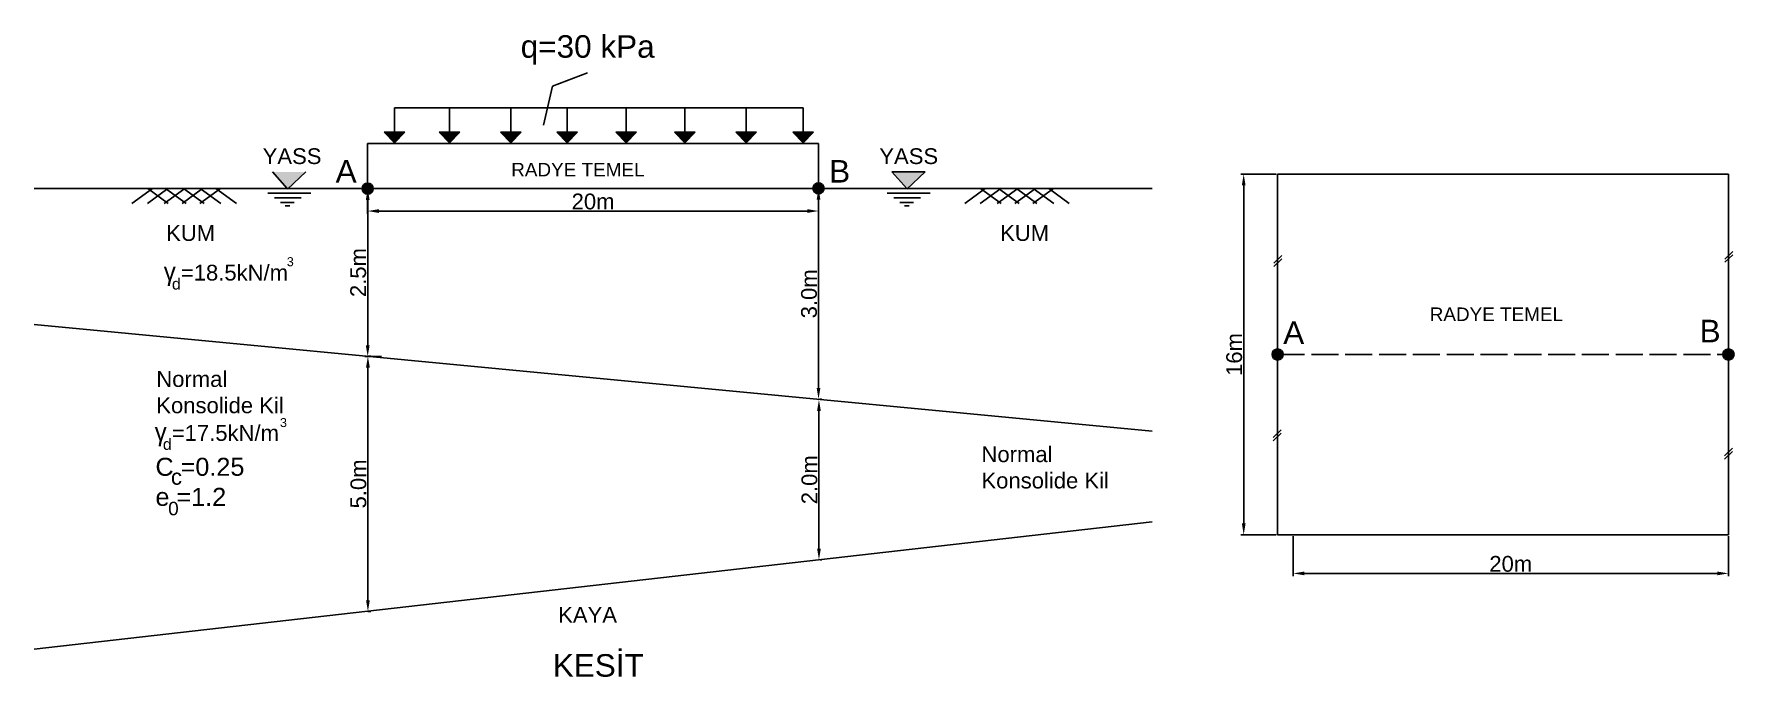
# Model space of a CAD drawing. Header units: millimetres. Extents: x 1829 to 2584, y 1086 to 1371.
import ezdxf

# ---------------------------------------------------------------- set-up
doc = ezdxf.new("R2010")
doc.units = ezdxf.units.MM
doc.linetypes.add('ACAD_ISO02W100', pattern=[15, 12, -3])
doc.styles.get("Standard").update_dxf_attribs({"font": 'arial.ttf'})
doc.dimstyles.new('ISO-25', dxfattribs={"dimtxt": 2.5, "dimasz": 2.5, "dimexe": 1.25, "dimexo": 0.625, "dimtad": 1, "dimtxsty": 'Standard', "dimcen": 2.5, "dimadec": 0, "dimazin": 0, "dimtfac": 1, "dimtmove": 0, "dimatfit": 3, "dimfxl": 1, "dimarcsym": 0})

# ---------------------------------------------------------------- blocks, each defined once
blk = doc.blocks.new('*D1')
at = {"color": 0, "lineweight": -2}
for p, q in [((1983.65, 1302.5), (1976.22, 1302.5)), ((1977.47, 1297.5), (1977.47, 1232.96)), ((1983.65, 1227.96), (1976.22, 1227.96))]:
    blk.add_line(p, q, dxfattribs=at)
at = {"color": 0}
for points in [[(1976.64, 1297.5), (1978.31, 1297.5), (1977.47, 1302.5)], [(1976.64, 1232.96), (1978.31, 1232.96), (1977.47, 1227.96)]]:
    blk.add_solid(points, dxfattribs=at)
at = {"layer": 'Defpoints', "color": 0}
for p in [(1984.27, 1302.5), (1977.47, 1227.96), (1984.27, 1227.96)]:
    blk.add_point(p, dxfattribs=at)
at = {"color": 0, "insert": (1973.28, 1265.23), "char_height": 7, "attachment_point": 5, "rotation": 90}
blk.add_mtext('2.5m', dxfattribs=at)
blk = doc.blocks.new('*D2')
at = {"color": 0, "lineweight": -2}
for p, q in [((1977.56, 1223.06), (1977.56, 1119.78)), ((1977.6, 1228.06), (1978.81, 1228.06)), ((1977.6, 1114.78), (1978.81, 1114.78))]:
    blk.add_line(p, q, dxfattribs=at)
at = {"color": 0}
for points in [[(1976.73, 1223.06), (1978.4, 1223.06), (1977.56, 1228.06)], [(1976.73, 1119.78), (1978.4, 1119.78), (1977.56, 1114.78)]]:
    blk.add_solid(points, dxfattribs=at)
at = {"layer": 'Defpoints', "color": 0}
for p in [(1976.98, 1228.06), (1976.98, 1114.78), (1977.56, 1114.78)]:
    blk.add_point(p, dxfattribs=at)
at = {"color": 0, "insert": (1973.36, 1171.42), "char_height": 7, "attachment_point": 5, "rotation": 90}
blk.add_mtext('5.0m', dxfattribs=at)
blk = doc.blocks.new('*D3')
at = {"color": 0, "lineweight": -2}
for p, q in [((2177.45, 1297.58), (2177.45, 1214)), ((2178.06, 1302.58), (2178.7, 1302.58)), ((2178.06, 1209), (2178.7, 1209))]:
    blk.add_line(p, q, dxfattribs=at)
at = {"color": 0}
for points in [[(2176.61, 1297.58), (2178.28, 1297.58), (2177.45, 1302.58)], [(2176.61, 1214), (2178.28, 1214), (2177.45, 1209)]]:
    blk.add_solid(points, dxfattribs=at)
at = {"layer": 'Defpoints', "color": 0}
for p in [(2177.44, 1302.58), (2177.44, 1209), (2177.45, 1209)]:
    blk.add_point(p, dxfattribs=at)
at = {"color": 0, "insert": (2173.25, 1255.79), "char_height": 7, "attachment_point": 5, "rotation": 90}
blk.add_mtext('3.0m', dxfattribs=at)
blk = doc.blocks.new('*D4')
at = {"color": 0, "lineweight": -2}
for p, q in [((2178.17, 1208.85), (2178.89, 1208.85)), ((2177.64, 1203.85), (2177.64, 1142.7)), ((2178.17, 1137.7), (2178.89, 1137.7))]:
    blk.add_line(p, q, dxfattribs=at)
at = {"color": 0}
for points in [[(2176.81, 1203.85), (2178.47, 1203.85), (2177.64, 1208.85)], [(2176.81, 1142.7), (2178.47, 1142.7), (2177.64, 1137.7)]]:
    blk.add_solid(points, dxfattribs=at)
at = {"layer": 'Defpoints', "color": 0}
for p in [(2177.54, 1208.85), (2177.54, 1137.7), (2177.64, 1137.7)]:
    blk.add_point(p, dxfattribs=at)
at = {"color": 0, "insert": (2173.44, 1173.27), "char_height": 7, "attachment_point": 5, "rotation": 90}
blk.add_mtext('2.0m', dxfattribs=at)
blk = doc.blocks.new('*D5')
at = {"color": 0, "lineweight": -2}
for p, q in [((1977.44, 1301.96), (1977.44, 1291.28)), ((2177.44, 1301.96), (2177.44, 1291.28)), ((1982.44, 1292.53), (2172.44, 1292.53))]:
    blk.add_line(p, q, dxfattribs=at)
at = {"color": 0}
for points in [[(1982.44, 1293.37), (1982.44, 1291.7), (1977.44, 1292.53)], [(2172.44, 1293.37), (2172.44, 1291.7), (2177.44, 1292.53)]]:
    blk.add_solid(points, dxfattribs=at)
at = {"layer": 'Defpoints', "color": 0}
for p in [(1977.44, 1302.58), (2177.44, 1302.58), (2177.44, 1292.53)]:
    blk.add_point(p, dxfattribs=at)
at = {"color": 0, "insert": (2077.44, 1296.73), "char_height": 7, "attachment_point": 5}
blk.add_mtext('20m', dxfattribs=at)
blk = doc.blocks.new('*D6')
at = {"color": 0, "lineweight": -2}
for p, q in [((2380.46, 1308.88), (2364.8, 1308.88)), ((2366.05, 1303.88), (2366.05, 1153.88)), ((2380.46, 1148.88), (2364.8, 1148.88))]:
    blk.add_line(p, q, dxfattribs=at)
at = {"color": 0}
for points in [[(2365.22, 1303.88), (2366.88, 1303.88), (2366.05, 1308.88)], [(2365.22, 1153.88), (2366.88, 1153.88), (2366.05, 1148.88)]]:
    blk.add_solid(points, dxfattribs=at)
at = {"layer": 'Defpoints', "color": 0}
for p in [(2381.09, 1308.88), (2366.05, 1148.88), (2381.09, 1148.88)]:
    blk.add_point(p, dxfattribs=at)
at = {"color": 0, "insert": (2361.85, 1228.88), "char_height": 7, "attachment_point": 5, "rotation": 90}
blk.add_mtext('16m', dxfattribs=at)
blk = doc.blocks.new('*D7')
at = {"color": 0, "lineweight": -2}
for p, q in [((2387.93, 1148.25), (2387.93, 1130.47)), ((2581.09, 1148.25), (2581.09, 1130.47)), ((2392.93, 1131.72), (2576.09, 1131.72))]:
    blk.add_line(p, q, dxfattribs=at)
at = {"color": 0}
for points in [[(2392.93, 1132.55), (2392.93, 1130.89), (2387.93, 1131.72)], [(2576.09, 1132.55), (2576.09, 1130.89), (2581.09, 1131.72)]]:
    blk.add_solid(points, dxfattribs=at)
at = {"layer": 'Defpoints', "color": 0}
for p in [(2387.93, 1148.88), (2581.09, 1148.88), (2581.09, 1131.72)]:
    blk.add_point(p, dxfattribs=at)
at = {"color": 0, "insert": (2484.51, 1135.92), "char_height": 7, "attachment_point": 5}
blk.add_mtext('20m', dxfattribs=at)

msp = doc.modelspace()

# ---------------------------------------------------------------- hatches: boundary and pattern name
h = msp.add_hatch(color=256)
h.paths.add_polyline_path([(1993.968, 1327.609), (1989.332, 1327.609), (1989.332, 1322.808)])
h.paths.add_polyline_path([(1989.332, 1327.609), (1984.796, 1327.609), (1989.332, 1322.808)])
h = msp.add_hatch(color=256)
h.paths.add_polyline_path([(2018.369, 1327.609), (2013.733, 1327.609), (2013.733, 1322.808)])
h.paths.add_polyline_path([(2013.733, 1327.609), (2009.197, 1327.609), (2013.733, 1322.808)])
h = msp.add_hatch(color=256)
h.paths.add_polyline_path([(2045.572, 1327.609), (2040.935, 1327.609), (2040.935, 1322.808)])
h.paths.add_polyline_path([(2040.935, 1327.609), (2036.4, 1327.609), (2040.935, 1322.808)])
h = msp.add_hatch(color=256)
h.paths.add_polyline_path([(2070.574, 1327.609), (2065.938, 1327.609), (2065.938, 1322.808)])
h.paths.add_polyline_path([(2065.938, 1327.609), (2061.402, 1327.609), (2065.938, 1322.808)])
h = msp.add_hatch(color=256)
h.paths.add_polyline_path([(2096.746, 1327.609), (2092.11, 1327.609), (2092.11, 1322.808)])
h.paths.add_polyline_path([(2092.11, 1327.609), (2087.574, 1327.609), (2092.11, 1322.808)])
h = msp.add_hatch(color=256)
h.paths.add_polyline_path([(2122.712, 1327.609), (2118.075, 1327.609), (2118.075, 1322.808)])
h.paths.add_polyline_path([(2118.075, 1327.609), (2113.54, 1327.609), (2118.075, 1322.808)])
h = msp.add_hatch(color=256)
h.paths.add_polyline_path([(2149.914, 1327.609), (2145.278, 1327.609), (2145.278, 1322.808)])
h.paths.add_polyline_path([(2145.278, 1327.609), (2140.742, 1327.609), (2145.278, 1322.808)])
h = msp.add_hatch(color=256)
h.paths.add_polyline_path([(2175.262, 1327.609), (2170.625, 1327.609), (2170.625, 1322.808)])
h.paths.add_polyline_path([(2170.625, 1327.609), (2166.09, 1327.609), (2170.625, 1322.808)])
for points in [[(1949.977, 1309.908), (1935.193, 1309.908), (1941.761, 1302.582), (1942.216, 1302.582)], [(2224.72, 1309.908), (2209.936, 1309.908), (2216.505, 1302.582), (2216.96, 1302.582)]]:
    msp.add_hatch(color=256).paths.add_polyline_path(points)
h = msp.add_hatch(color=256)
h.paths.add_polyline_path([(1977.435, 1304.961), (1977.435, 1302.582), (1979.935, 1302.582, 0.4090058)])
h.paths.add_polyline_path([(1979.937, 1302.499, 0.0084247), (1979.935, 1302.582), (1977.435, 1302.582), (1975.013, 1302.582, 0.0084247), (1975.012, 1302.499, 1)])
h.paths.add_polyline_path([(1977.435, 1304.961, 0.3997644), (1975.013, 1302.582), (1977.435, 1302.582)])
h = msp.add_hatch(color=256)
h.paths.add_polyline_path([(2177.435, 1305.045), (2177.435, 1302.582), (2179.898, 1302.582, 0.4142136)])
h.paths.add_polyline_path([(2179.898, 1302.582), (2177.435, 1302.582), (2174.972, 1302.582, 1)])
h.paths.add_polyline_path([(2177.435, 1305.045, 0.4142136), (2174.972, 1302.582), (2177.435, 1302.582)])
h = msp.add_hatch(color=256)
h.paths.add_polyline_path([(2381.075, 1231.339), (2381.075, 1228.876), (2383.537, 1228.876, 0.4142136)])
h.paths.add_polyline_path([(2383.537, 1228.876), (2381.075, 1228.876), (2378.612, 1228.876, 1)])
h.paths.add_polyline_path([(2381.075, 1231.339, 0.4142136), (2378.612, 1228.876), (2381.075, 1228.876)])
h = msp.add_hatch(color=256)
h.paths.add_polyline_path([(2581.075, 1231.339), (2581.075, 1228.876), (2583.537, 1228.876, 0.4142136)])
h.paths.add_polyline_path([(2583.537, 1228.876), (2581.075, 1228.876), (2578.612, 1228.876, 1)])
h.paths.add_polyline_path([(2581.075, 1231.339, 0.4142136), (2578.612, 1228.876), (2581.075, 1228.876)])

# ---------------------------------------------------------------- linework, layer by layer
for p, q in [((2059.415, 1347.923), (2075.013, 1353.915)), ((2055.378, 1330.585), (2059.415, 1347.923)), ((1989.332, 1322.808), (1989.332, 1338.363)), ((1989.332, 1338.363), (2170.625, 1338.363)), ((2013.733, 1322.808), (2013.733, 1338.363)), ((2040.935, 1322.808), (2040.935, 1338.363)), ((2065.938, 1322.808), (2065.938, 1338.363)), ((2092.11, 1322.808), (2092.11, 1338.363)), ((2118.075, 1322.808), (2118.075, 1338.363)), ((2145.278, 1322.808), (2145.278, 1338.363)), ((2170.625, 1322.808), (2170.625, 1338.363)), ((1993.968, 1327.609), (1984.796, 1327.609)), ((1984.796, 1327.609), (1989.332, 1322.808)), ((1989.332, 1322.808), (1993.968, 1327.609)), ((2018.369, 1327.609), (2009.197, 1327.609)), ((2009.197, 1327.609), (2013.733, 1322.808)), ((2013.733, 1322.808), (2018.369, 1327.609)), ((2045.572, 1327.609), (2036.4, 1327.609)), ((2036.4, 1327.609), (2040.935, 1322.808)), ((2040.935, 1322.808), (2045.572, 1327.609)), ((2070.574, 1327.609), (2061.402, 1327.609)), ((2061.402, 1327.609), (2065.938, 1322.808)), ((2065.938, 1322.808), (2070.574, 1327.609)), ((2096.746, 1327.609), (2087.574, 1327.609)), ((2087.574, 1327.609), (2092.11, 1322.808)), ((2092.11, 1322.808), (2096.746, 1327.609)), ((2122.712, 1327.609), (2113.54, 1327.609)), ((2113.54, 1327.609), (2118.075, 1322.808)), ((2118.075, 1322.808), (2122.712, 1327.609)), ((2149.914, 1327.609), (2140.742, 1327.609)), ((2140.742, 1327.609), (2145.278, 1322.808)), ((2145.278, 1322.808), (2149.914, 1327.609)), ((2175.262, 1327.609), (2166.09, 1327.609)), ((2166.09, 1327.609), (2170.625, 1322.808)), ((2170.625, 1322.808), (2175.262, 1327.609)), ((1977.435, 1322.582), (2177.435, 1322.582)), ((1977.435, 1302.582), (1977.435, 1322.582)), ((2177.435, 1322.582), (2177.435, 1302.582)), ((1941.812, 1302.525), (1935.193, 1309.908)), ((1949.977, 1309.908), (1941.923, 1302.305)), ((2216.556, 1302.525), (2209.936, 1309.908)), ((2209.936, 1309.908), (2224.72, 1309.908)), ((2224.72, 1309.908), (2216.666, 1302.305)), ((2381.086, 1308.876), (2381.086, 1148.876)), ((2581.086, 1308.876), (2381.086, 1308.876)), ((2581.086, 1148.876), (2581.086, 1308.876)), ((1977.435, 1302.582), (1829.443, 1302.582)), ((1881.951, 1302.582), (1872.828, 1295.884)), ((1881.951, 1302.582), (1872.828, 1295.884)), ((1888.841, 1302.582), (1879.718, 1295.884)), ((1879.875, 1302.582), (1888.998, 1295.884)), ((1896.309, 1302.582), (1887.186, 1295.884)), ((1887.804, 1302.582), (1896.926, 1295.884)), ((1904.238, 1302.582), (1895.115, 1295.884)), ((1895.733, 1302.582), (1904.855, 1295.884)), ((1912.167, 1302.582), (1903.044, 1295.884)), ((1903.201, 1302.582), (1912.323, 1295.884)), ((1910.09, 1302.582), (1919.213, 1295.884)), ((1910.09, 1302.582), (1919.213, 1295.884)), ((1952.294, 1300.431), (1933.207, 1300.431)), ((1936.075, 1298.448), (1947.991, 1298.448)), ((1937.73, 1300.431), (1952.294, 1300.431)), ((2177.435, 1302.582), (1977.435, 1302.582)), ((2325.427, 1302.582), (2177.435, 1302.582)), ((2227.037, 1300.431), (2207.95, 1300.431)), ((2210.819, 1298.448), (2222.734, 1298.448)), ((2212.474, 1300.431), (2227.037, 1300.431)), ((2251.431, 1302.582), (2242.308, 1295.884)), ((2251.431, 1302.582), (2242.308, 1295.884)), ((2258.321, 1302.582), (2249.198, 1295.884)), ((2249.355, 1302.582), (2258.478, 1295.884)), ((2265.789, 1302.582), (2256.666, 1295.884)), ((2257.284, 1302.582), (2266.407, 1295.884)), ((2273.718, 1302.582), (2264.595, 1295.884)), ((2265.213, 1302.582), (2274.336, 1295.884)), ((2281.647, 1302.582), (2272.524, 1295.884)), ((2272.681, 1302.582), (2281.803, 1295.884)), ((2279.57, 1302.582), (2288.693, 1295.884)), ((2279.57, 1302.582), (2288.693, 1295.884)), ((1938.834, 1296.354), (1944.902, 1296.354)), ((1940.819, 1294.811), (1942.916, 1294.811)), ((2213.577, 1296.354), (2219.645, 1296.354)), ((2215.563, 1294.811), (2217.659, 1294.811)), ((2579.505, 1271.243), (2583.025, 1274.606)), ((2379.425, 1269.415), (2382.945, 1272.777)), ((2379.428, 1267.944), (2382.948, 1271.306)), ((2579.508, 1269.773), (2583.028, 1273.135)), ((1829.443, 1242.158), (2325.427, 1194.847)), ((2379.142, 1192.058), (2382.662, 1195.421)), ((2379.145, 1190.588), (2382.665, 1193.95)), ((2579.303, 1183.908), (2582.823, 1187.271)), ((2579.306, 1182.438), (2582.826, 1185.8)), ((2325.427, 1154.653), (1829.443, 1098.175)), ((2381.086, 1148.876), (2581.086, 1148.876))]:
    msp.add_line(p, q)
at = {"linetype": 'ACAD_ISO02W100'}
msp.add_line((2381.086, 1228.876), (2581.086, 1228.876), dxfattribs=at)
for centre in [(1977.474, 1302.499), (2177.435, 1302.582), (2381.075, 1228.876), (2581.075, 1228.876)]:
    msp.add_circle(centre, 2.463)

# ---------------------------------------------------------------- texts
at = {"attachment_point": 1}
for s, width, heights, insert, char_height in [('q=30 kPa', 67.2002, [0], (2045.337, 1370.577), 10), ('YASS', 34.00088, [7.115], (1930.874, 1320.385), 7), ('YASS', 34.00088, [7.115], (2204.416, 1320.385), 7), ('A', 13.29868, [0], (1963.244, 1315.182), 10), ('RADYE TEMEL', 148.62074, [0], (2041.118, 1313.91), 6), ('B', 13.29868, [0], (2182.169, 1315.182), 10), ('KUM', 34.00088, [7.115], (1888.047, 1286.271), 7), ('KUM', 34.00088, [7.115], (2257.987, 1286.271), 7), ('{\\fSymbol|b0|i0|c2|p18;\\H1.3333x;g\\H0.75002x; \\fArial|b0|i0|c162|p34;\\H1.1666x;=18.5kN/m}', 57.08052, [0], (1887.003, 1269.692), 6), ('3', 11.37095, [0], (1941.577, 1272.053), 4), ('d', 11.37095, [0], (1890.65, 1262.702), 5), ('RADYE TEMEL', 148.62074, [0], (2448.566, 1249.738), 6), ('B', 13.29868, [0], (2568.293, 1244.29), 10), ('A', 13.29868, [0], (2383.588, 1243.542), 10), ('Normal Konsolide Kil', 68.56878, [0], (1883.684, 1221.485), 7), ('3', 11.37095, [0], (1938.556, 1200.661), 4), ('{\\fSymbol|b0|i0|c2|p18;\\H1.3333x;g\\H0.75002x; \\fArial|b0|i0|c162|p34;\\H1.1666x;=17.5kN/m}', 57.08052, [0], (1882.976, 1198.551), 6), ('d', 11.37095, [0], (1886.624, 1191.561), 5), ('Normal Konsolide Kil', 68.56878, [0], (2249.725, 1188.104), 7), ('{\\H1.1429x;C =0.25\\P\\H0.99996x;e =1.2}', 54.35361, [0], (1883.323, 1183.034), 7), ('c', 2.51281, [0], (1890.187, 1178.067), 7), ('0', 2.51281, [0], (1888.96, 1163.514), 6), ('KAYA', 34.00088, [7.115], (2061.97, 1116.863), 7), ('KESİT', 34.00088, [7.115], (2059.561, 1095.886), 10)]:
    msp.add_mtext_dynamic_manual_height_columns(s, width=width, gutter_width=12.5, heights=heights, dxfattribs=dict(at, insert=insert, char_height=char_height))

# ---------------------------------------------------------------- dimensions: what is measured, and where the dimension line sits
dim = msp.add_linear_dim(base=(2366.049, 1148.876), p1=(2381.086, 1308.876), p2=(2381.086, 1148.876), angle=90, text='16m', dimstyle='ISO-25', override={"dimtxt": 7, "dimasz": 5})
dim.commit()
dim.dimension.update_dxf_attribs({"geometry": '*D6', "text_midpoint": (2366.049, 1228.876), "dimtype": 160})
for base, p1, p2, text, picture, middle in [((1977.474, 1227.958), (1984.275, 1302.499), (1984.275, 1227.958), '2.5m', '*D1', (1973.275, 1265.229)), ((2177.447, 1208.995), (2177.435, 1302.582), (2177.435, 1208.995), '3.0m', '*D3', (2173.245, 1255.789)), ((1977.564, 1114.775), (1976.979, 1228.057), (1976.979, 1114.775), '5.0m', '*D2', (1973.365, 1171.416)), ((2177.64, 1137.697), (2177.541, 1208.849), (2177.541, 1137.697), '2.0m', '*D4', (2173.441, 1173.273))]:
    dim = msp.add_linear_dim(base=base, p1=p1, p2=p2, angle=90, text=text, dimstyle='ISO-25', override={"dimtxt": 7, "dimasz": 5})
    dim.commit()
    dim.dimension.update_dxf_attribs({"geometry": picture, "text_midpoint": middle})
for base, p1, p2, picture, middle in [((2177.435, 1292.534), (1977.435, 1302.582), (2177.435, 1302.582), '*D5', (2077.435, 1296.734)), ((2581.086, 1131.719), (2387.934, 1148.876), (2581.086, 1148.876), '*D7', (2484.51, 1135.918))]:
    dim = msp.add_linear_dim(base=base, p1=p1, p2=p2, text='20m', dimstyle='ISO-25', override={"dimtxt": 7, "dimasz": 5})
    dim.commit()
    dim.dimension.update_dxf_attribs({"geometry": picture, "text_midpoint": middle})

doc.saveas('drawing.dxf')
